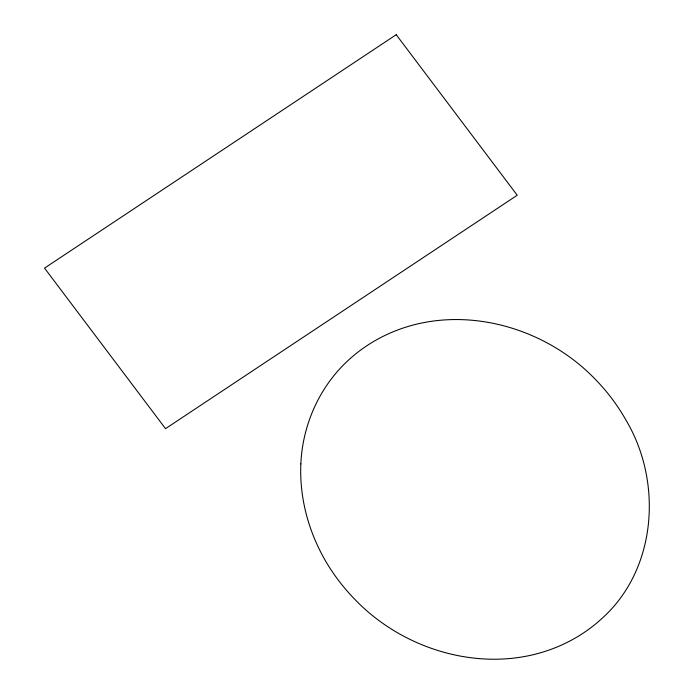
<?xml version="1.0" encoding="UTF-8"?>
<svg xmlns="http://www.w3.org/2000/svg" width="694" height="694" viewBox="0 0 694 694"><rect width="100%" height="100%" fill="white"/><g stroke="black" fill="none" stroke-linecap="round" stroke-linejoin="round"><path stroke-width="1.04" d="M300.849 463.922C299.392 496.965 308.127 530.06 324.315 558.791A243.299 216.008 -20.1 0 0 355.137 599.677C407.144 653.783 493.217 676.615 562.799 644.483A136.579 121.259 -20.1 0 0 601.733 618.649C656.958 569.384 662.848 481.757 625.893 419.983A243.299 216.008 -20.1 0 0 595.079 379.098C543.064 324.992 456.999 302.159 387.408 334.291A136.579 121.259 -20.1 0 0 348.483 360.125C319.544 386.575 302.506 424.875 300.849 463.922M396.222 34.7L44.529 268.118L165.519 428.658L517.221 195.24L396.222 34.7"/></g></svg>
